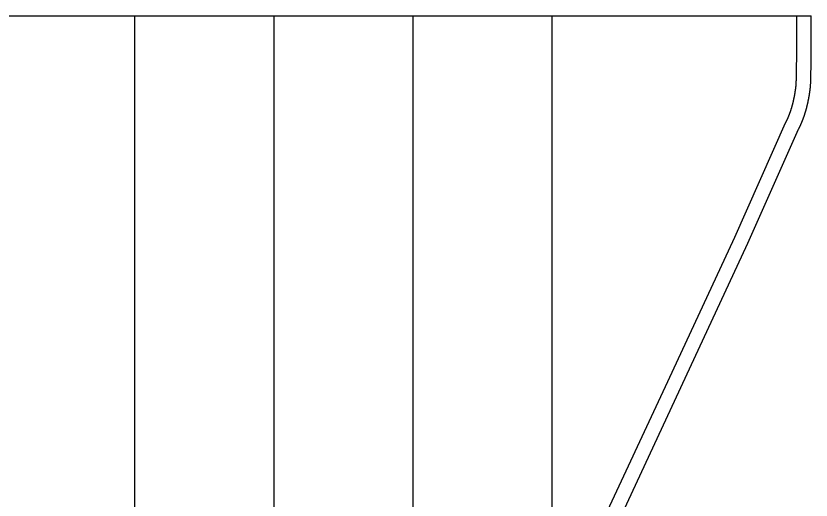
# Model space of a CAD drawing. Header units: millimetres. Extents: x 1725838 to 1745173, y -304752 to -289676.
# Drawn here: x 1731128 to 1731790, y -301262 to -300859 of the extents above; entities that cross this region are included whole.
import ezdxf

# ---------------------------------------------------------------- set-up
doc = ezdxf.new("R2010")
doc.units = ezdxf.units.MM
doc.layers.add('文字', color=7, linetype='Continuous')
doc.layers.add('缝头内线', color=7, linetype='Continuous')

msp = doc.modelspace()

# ---------------------------------------------------------------- linework, layer by layer
msp.add_line((1730751.9, -300859.04), (1731789.6, -300859.04))
msp.add_lwpolyline([(1731625.36, -301288.35), (1731681.21, -301168.34), (1731737.11, -301048.24), (1731779.19, -300953.3), (1731779.22, -300953.25), (1731779.28, -300953.13), (1731779.34, -300953.01), (1731779.41, -300952.89), (1731779.47, -300952.77), (1731779.53, -300952.65), (1731779.59, -300952.53), (1731779.65, -300952.41), (1731779.71, -300952.29), (1731779.78, -300952.17), (1731779.84, -300952.04), (1731779.9, -300951.92), (1731779.96, -300951.8), (1731780.02, -300951.68), (1731780.08, -300951.56), (1731780.14, -300951.44), (1731780.2, -300951.31), (1731780.26, -300951.19), (1731780.31, -300951.07), (1731780.37, -300950.94), (1731780.43, -300950.82), (1731780.49, -300950.7), (1731780.55, -300950.57), (1731780.61, -300950.45), (1731780.66, -300950.32), (1731780.72, -300950.2), (1731780.78, -300950.08), (1731780.84, -300949.95), (1731780.89, -300949.83), (1731780.95, -300949.7), (1731781.01, -300949.57), (1731781.07, -300949.45), (1731781.12, -300949.32), (1731781.18, -300949.2), (1731781.23, -300949.07), (1731781.29, -300948.94), (1731781.35, -300948.82), (1731781.4, -300948.69), (1731781.46, -300948.56), (1731781.51, -300948.43), (1731781.57, -300948.31), (1731781.62, -300948.18), (1731781.68, -300948.05), (1731781.73, -300947.92), (1731781.79, -300947.79), (1731781.84, -300947.66), (1731781.89, -300947.53), (1731781.95, -300947.4), (1731782, -300947.27), (1731782.06, -300947.14), (1731782.11, -300947.01), (1731782.16, -300946.88), (1731782.21, -300946.75), (1731782.27, -300946.62), (1731782.32, -300946.49), (1731782.37, -300946.36), (1731782.42, -300946.23), (1731782.48, -300946.1), (1731782.53, -300945.97), (1731782.58, -300945.84), (1731782.63, -300945.7), (1731782.68, -300945.57), (1731782.73, -300945.44), (1731782.78, -300945.31), (1731782.83, -300945.17), (1731782.88, -300945.04), (1731782.93, -300944.91), (1731782.98, -300944.78), (1731783.03, -300944.64), (1731783.08, -300944.51), (1731783.13, -300944.37), (1731783.18, -300944.24), (1731783.23, -300944.11), (1731783.28, -300943.97), (1731783.33, -300943.84), (1731783.38, -300943.7), (1731783.42, -300943.57), (1731783.47, -300943.43), (1731783.52, -300943.3), (1731783.57, -300943.16), (1731783.61, -300943.03), (1731783.71, -300942.75), (1731783.8, -300942.48), (1731783.9, -300942.21), (1731783.99, -300941.93), (1731784.08, -300941.66), (1731784.17, -300941.38), (1731784.26, -300941.11), (1731784.35, -300940.83), (1731784.44, -300940.55), (1731784.53, -300940.27), (1731784.62, -300939.99), (1731784.71, -300939.71), (1731784.79, -300939.43), (1731784.88, -300939.15), (1731784.96, -300938.86), (1731785.05, -300938.58), (1731785.13, -300938.29), (1731785.21, -300938.01), (1731785.29, -300937.72), (1731785.38, -300937.44), (1731785.46, -300937.15), (1731785.54, -300936.86), (1731785.62, -300936.57), (1731785.69, -300936.28), (1731785.77, -300936), (1731785.85, -300935.71), (1731785.92, -300935.41), (1731786, -300935.12), (1731786.08, -300934.83), (1731786.15, -300934.54), (1731786.22, -300934.24), (1731786.3, -300933.95), (1731786.37, -300933.66), (1731786.44, -300933.36), (1731786.51, -300933.07), (1731786.58, -300932.77), (1731786.65, -300932.47), (1731786.72, -300932.17), (1731786.78, -300931.88), (1731786.85, -300931.58), (1731786.92, -300931.28), (1731786.98, -300930.98), (1731787.05, -300930.68), (1731787.11, -300930.38), (1731787.17, -300930.08), (1731787.24, -300929.77), (1731787.3, -300929.47), (1731787.36, -300929.17), (1731787.42, -300928.86), (1731787.48, -300928.56), (1731787.54, -300928.25), (1731787.6, -300927.95), (1731787.66, -300927.64), (1731787.71, -300927.34), (1731787.77, -300927.03), (1731787.83, -300926.72), (1731787.88, -300926.41), (1731787.93, -300926.1), (1731787.99, -300925.8), (1731788.04, -300925.49), (1731788.09, -300925.18), (1731788.14, -300924.87), (1731788.19, -300924.56), (1731788.24, -300924.24), (1731788.29, -300923.93), (1731788.34, -300923.62), (1731788.39, -300923.31), (1731788.44, -300923), (1731788.48, -300922.68), (1731788.53, -300922.37), (1731788.57, -300922.05), (1731788.62, -300921.74), (1731788.66, -300921.43), (1731788.7, -300921.11), (1731788.75, -300920.79), (1731788.79, -300920.48), (1731788.83, -300920.16), (1731788.87, -300919.85), (1731788.91, -300919.53), (1731788.94, -300919.21), (1731788.98, -300918.89), (1731789.02, -300918.58), (1731789.05, -300918.26), (1731789.09, -300917.94), (1731789.12, -300917.62), (1731789.2, -300916.89), (1731789.23, -300916.11), (1731789.24, -300915.75), (1731789.25, -300915.38), (1731789.27, -300915.01), (1731789.28, -300914.65), (1731789.29, -300914.28), (1731789.3, -300913.92), (1731789.31, -300913.55), (1731789.32, -300913.19), (1731789.33, -300912.82), (1731789.35, -300912.45), (1731789.36, -300912.09), (1731789.37, -300911.72), (1731789.38, -300911.36), (1731789.39, -300910.99), (1731789.4, -300910.62), (1731789.4, -300910.26), (1731789.41, -300909.89), (1731789.42, -300909.52), (1731789.43, -300909.16), (1731789.44, -300908.79), (1731789.45, -300908.43), (1731789.46, -300908.06), (1731789.46, -300907.69), (1731789.47, -300907.33), (1731789.48, -300906.96), (1731789.49, -300906.59), (1731789.49, -300906.23), (1731789.5, -300905.86), (1731789.51, -300905.5), (1731789.51, -300905.13), (1731789.52, -300904.76), (1731789.52, -300904.4), (1731789.53, -300904.03), (1731789.54, -300903.66), (1731789.54, -300903.3), (1731789.55, -300902.93), (1731789.55, -300902.56), (1731789.56, -300902.2), (1731789.56, -300901.83), (1731789.56, -300901.46), (1731789.57, -300901.1), (1731789.57, -300900.73), (1731789.58, -300900.36), (1731789.58, -300900), (1731789.58, -300899.63), (1731789.58, -300899.26), (1731789.59, -300898.9), (1731789.59, -300898.53), (1731789.59, -300898.16), (1731789.59, -300897.8), (1731789.6, -300897.43), (1731789.6, -300897.06), (1731789.6, -300896.7), (1731789.6, -300896.33), (1731789.6, -300895.96), (1731789.6, -300895.6), (1731789.6, -300895.23), (1731789.6, -300894.86), (1731789.6, -300894.5), (1731789.6, -300894.13), (1731789.6, -300893.76), (1731789.6, -300893.4), (1731789.6, -300893.03), (1731789.6, -300859.04)])
at = {"layer": '文字', "color": 3}
for p, q in [((1731226.81, -300859.04), (1731226.81, -301664.79)), ((1731342.53, -300859.04), (1731342.53, -301664.79)), ((1731458.26, -300859.04), (1731458.26, -301664.79)), ((1731573.99, -300859.04), (1731573.99, -301397.33))]:
    msp.add_line(p, q, dxfattribs=at)
at = {"layer": '缝头内线', "color": 1}
msp.add_lwpolyline([(1731614.49, -301283.27), (1731670.34, -301163.27), (1731726.18, -301043.27), (1731768.39, -300948.04), (1731768.45, -300947.95), (1731768.5, -300947.85), (1731768.55, -300947.76), (1731768.6, -300947.66), (1731768.65, -300947.56), (1731768.7, -300947.47), (1731768.75, -300947.37), (1731768.8, -300947.27), (1731768.85, -300947.17), (1731768.9, -300947.07), (1731768.95, -300946.98), (1731769, -300946.88), (1731769.05, -300946.78), (1731769.1, -300946.68), (1731769.15, -300946.58), (1731769.2, -300946.48), (1731769.25, -300946.38), (1731769.3, -300946.28), (1731769.35, -300946.18), (1731769.4, -300946.08), (1731769.45, -300945.98), (1731769.5, -300945.88), (1731769.54, -300945.77), (1731769.59, -300945.67), (1731769.64, -300945.57), (1731769.69, -300945.47), (1731769.74, -300945.36), (1731769.79, -300945.26), (1731769.83, -300945.16), (1731769.88, -300945.05), (1731769.93, -300944.95), (1731769.98, -300944.85), (1731770.02, -300944.74), (1731770.07, -300944.64), (1731770.12, -300944.53), (1731770.17, -300944.43), (1731770.21, -300944.32), (1731770.26, -300944.21), (1731770.31, -300944.11), (1731770.35, -300944), (1731770.4, -300943.89), (1731770.45, -300943.79), (1731770.49, -300943.68), (1731770.54, -300943.57), (1731770.59, -300943.46), (1731770.63, -300943.35), (1731770.68, -300943.25), (1731770.73, -300943.14), (1731770.77, -300943.03), (1731770.82, -300942.92), (1731770.86, -300942.81), (1731770.91, -300942.7), (1731770.95, -300942.59), (1731771, -300942.48), (1731771.04, -300942.37), (1731771.09, -300942.26), (1731771.13, -300942.15), (1731771.18, -300942.04), (1731771.22, -300941.92), (1731771.27, -300941.81), (1731771.31, -300941.7), (1731771.35, -300941.59), (1731771.4, -300941.48), (1731771.44, -300941.36), (1731771.49, -300941.25), (1731771.53, -300941.14), (1731771.57, -300941.03), (1731771.62, -300940.91), (1731771.66, -300940.8), (1731771.7, -300940.68), (1731771.74, -300940.57), (1731771.79, -300940.46), (1731771.83, -300940.34), (1731771.87, -300940.23), (1731771.91, -300940.11), (1731771.96, -300940), (1731772, -300939.88), (1731772.04, -300939.76), (1731772.08, -300939.65), (1731772.12, -300939.53), (1731772.17, -300939.42), (1731772.21, -300939.3), (1731772.25, -300939.18), (1731772.29, -300939.08), (1731772.37, -300938.83), (1731772.45, -300938.59), (1731772.53, -300938.36), (1731772.61, -300938.12), (1731772.69, -300937.88), (1731772.77, -300937.64), (1731772.85, -300937.4), (1731772.93, -300937.16), (1731773.01, -300936.91), (1731773.08, -300936.67), (1731773.16, -300936.42), (1731773.24, -300936.18), (1731773.31, -300935.93), (1731773.39, -300935.68), (1731773.46, -300935.43), (1731773.54, -300935.18), (1731773.61, -300934.93), (1731773.68, -300934.68), (1731773.76, -300934.43), (1731773.83, -300934.18), (1731773.9, -300933.92), (1731773.97, -300933.67), (1731774.04, -300933.41), (1731774.11, -300933.16), (1731774.18, -300932.9), (1731774.25, -300932.65), (1731774.31, -300932.39), (1731774.38, -300932.13), (1731774.45, -300931.87), (1731774.51, -300931.61), (1731774.58, -300931.35), (1731774.64, -300931.09), (1731774.71, -300930.82), (1731774.77, -300930.56), (1731774.83, -300930.3), (1731774.89, -300930.03), (1731774.96, -300929.77), (1731775.02, -300929.5), (1731775.08, -300929.24), (1731775.14, -300928.97), (1731775.2, -300928.7), (1731775.26, -300928.43), (1731775.31, -300928.16), (1731775.37, -300927.89), (1731775.43, -300927.62), (1731775.48, -300927.35), (1731775.54, -300927.08), (1731775.6, -300926.81), (1731775.65, -300926.53), (1731775.7, -300926.26), (1731775.76, -300925.98), (1731775.81, -300925.71), (1731775.86, -300925.43), (1731775.91, -300925.16), (1731775.96, -300924.88), (1731776.01, -300924.6), (1731776.06, -300924.32), (1731776.11, -300924.04), (1731776.16, -300923.76), (1731776.21, -300923.49), (1731776.26, -300923.2), (1731776.3, -300922.92), (1731776.35, -300922.64), (1731776.39, -300922.36), (1731776.44, -300922.08), (1731776.48, -300921.8), (1731776.53, -300921.51), (1731776.57, -300921.23), (1731776.61, -300920.94), (1731776.65, -300920.66), (1731776.69, -300920.37), (1731776.73, -300920.09), (1731776.77, -300919.8), (1731776.81, -300919.52), (1731776.85, -300919.23), (1731776.89, -300918.94), (1731776.92, -300918.65), (1731776.96, -300918.37), (1731776.99, -300918.08), (1731777.03, -300917.79), (1731777.06, -300917.5), (1731777.1, -300917.21), (1731777.13, -300916.92), (1731777.16, -300916.63), (1731777.19, -300916.34), (1731777.22, -300916.04), (1731777.24, -300915.69), (1731777.25, -300915.34), (1731777.26, -300914.98), (1731777.27, -300914.62), (1731777.28, -300914.26), (1731777.3, -300913.9), (1731777.31, -300913.54), (1731777.32, -300913.18), (1731777.33, -300912.82), (1731777.34, -300912.46), (1731777.35, -300912.11), (1731777.36, -300911.75), (1731777.37, -300911.39), (1731777.38, -300911.03), (1731777.39, -300910.67), (1731777.4, -300910.31), (1731777.41, -300909.95), (1731777.42, -300909.59), (1731777.43, -300909.23), (1731777.43, -300908.87), (1731777.44, -300908.51), (1731777.45, -300908.16), (1731777.46, -300907.8), (1731777.47, -300907.44), (1731777.47, -300907.08), (1731777.48, -300906.72), (1731777.49, -300906.36), (1731777.5, -300906), (1731777.5, -300905.64), (1731777.51, -300905.28), (1731777.51, -300904.92), (1731777.52, -300904.56), (1731777.53, -300904.2), (1731777.53, -300903.84), (1731777.54, -300903.48), (1731777.54, -300903.12), (1731777.55, -300902.76), (1731777.55, -300902.4), (1731777.56, -300902.04), (1731777.56, -300901.69), (1731777.57, -300901.33), (1731777.57, -300900.97), (1731777.57, -300900.61), (1731777.58, -300900.25), (1731777.58, -300899.89), (1731777.58, -300899.53), (1731777.59, -300899.17), (1731777.59, -300898.81), (1731777.59, -300898.45), (1731777.59, -300898.09), (1731777.59, -300897.73), (1731777.6, -300897.37), (1731777.6, -300897.01), (1731777.6, -300896.65), (1731777.6, -300896.29), (1731777.6, -300895.93), (1731777.6, -300895.57), (1731777.6, -300895.21), (1731777.6, -300894.85), (1731777.6, -300894.49), (1731777.6, -300894.13), (1731777.6, -300893.77), (1731777.6, -300893.41), (1731777.6, -300893.04), (1731777.6, -300859.04)], dxfattribs=at)

doc.saveas('drawing.dxf')
